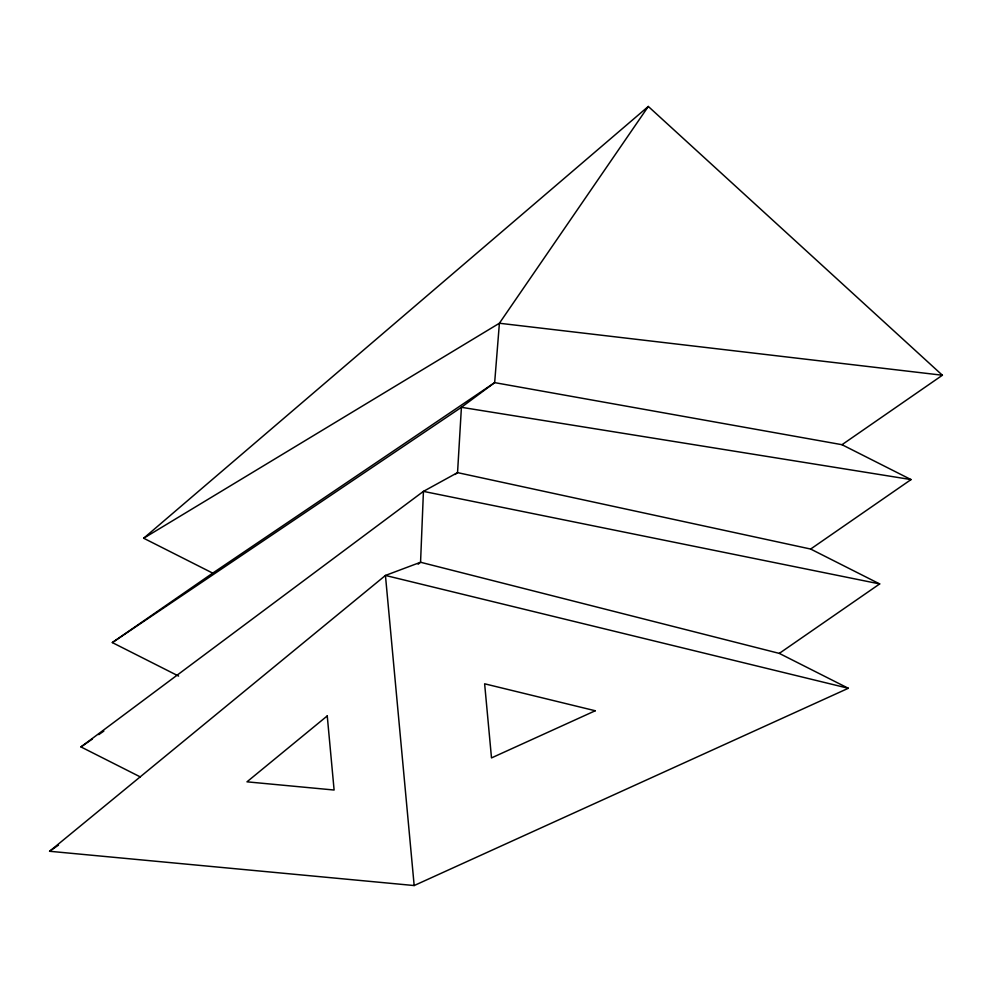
<?xml version="1.0" encoding="UTF-8"?>
<svg xmlns="http://www.w3.org/2000/svg" width="992" height="992" viewBox="0 0 992 992"><rect width="100%" height="100%" fill="white"/><g stroke="black" fill="none" stroke-linecap="round" stroke-linejoin="round"><path stroke-width="1.49" d="M841.997 444.701L942.4 375.236L648.309 106.454L499.398 323.243L143.679 538.234L212.71 573.128L494.661 382.627L841.997 444.701L911.04 479.582L810.65 549.047L457.548 472.626L423.435 491.375L80.96 746.926L140.331 776.934M143.679 538.234L648.309 106.454M49.6 851.272L385.442 575.447L420.558 562.253L779.29 653.393L848.321 688.274L414.172 885.546L49.6 851.272L58.491 845.122M418.153 564.212L420.558 562.253L423.435 491.375L879.681 583.928L779.29 653.393M455.068 474.474L457.548 472.626L461.416 407.303L494.661 382.627L499.398 323.243L942.4 375.236M178.597 676.073L112.319 642.58L212.71 573.128M80.96 746.926L92.392 739.015M98.754 734.626L103.838 731.104M112.319 642.58L461.416 407.303L911.04 479.582M848.321 688.274L385.442 575.447L414.172 885.546M810.65 549.047L879.681 583.928M327.248 715.914L246.971 781.832L334.106 790.029L327.248 715.914M595.262 710.756L491.499 757.913L484.629 683.798L595.262 710.756"/></g></svg>
